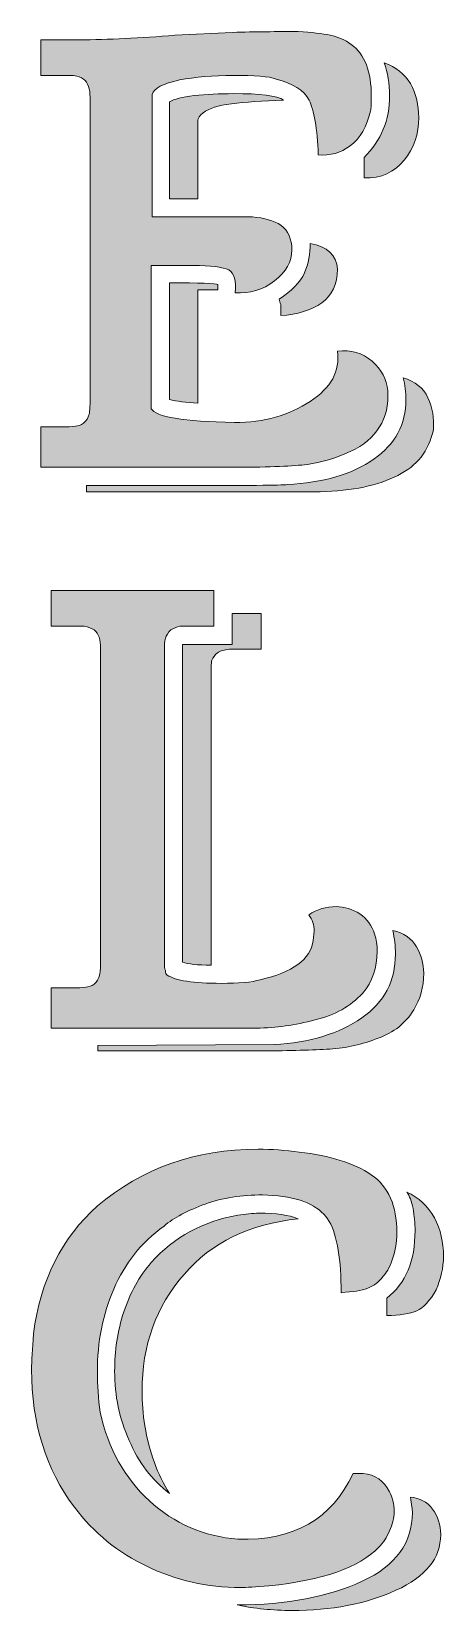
# Model space of a CAD drawing. Header units: inches. Extents: x -1.7 to 7.7, y -47.2 to -0.8.
# Drawn here: x 1.31 to 4.69, y -23.4 to -10.45 of the extents above; entities that cross this region are included whole.
import ezdxf

# ---------------------------------------------------------------- set-up
doc = ezdxf.new("R2010")
doc.units = ezdxf.units.IN
doc.header["$MEASUREMENT"] = 0
doc.layers.add('Layer 1', color=7, linetype='Continuous')

# ---------------------------------------------------------------- blocks, each defined once
blk = doc.blocks.new('block 2')
at = {"layer": 'Layer 1', "true_color": 0x231f20}
h = blk.add_hatch(color=250, dxfattribs=at)
h.dxf.hatch_style = 2
edge = h.paths.add_edge_path()
edge.add_spline(control_points=[(2.996, -14.023), (2.996, -14.023), (1.385, -14.023), (1.385, -14.023), (1.385, -14.023), (1.385, -13.693), (1.385, -13.693), (1.385, -13.693), (1.558, -13.693), (1.558, -13.693), (1.603, -13.693), (1.64, -13.693), (1.67, -13.686), (1.693, -13.686), (1.715, -13.678), (1.737, -13.663), (1.76, -13.641), (1.775, -13.618), (1.782, -13.588), (1.79, -13.558), (1.79, -13.521), (1.79, -13.468), (1.79, -13.468), (1.79, -13.356), (1.79, -13.356), (1.79, -13.356), (1.79, -10.988), (1.79, -10.988), (1.79, -10.921), (1.775, -10.868), (1.737, -10.838), (1.715, -10.823), (1.693, -10.816), (1.655, -10.808), (1.655, -10.808), (1.52, -10.808), (1.52, -10.808), (1.468, -10.808), (1.423, -10.808), (1.385, -10.808), (1.385, -10.808), (1.385, -10.516), (1.385, -10.516), (1.385, -10.516), (1.7, -10.516), (1.7, -10.516), (1.94, -10.516), (2.202, -10.501), (2.487, -10.479), (2.487, -10.479), (2.959, -10.456), (2.959, -10.456), (3.146, -10.449), (3.326, -10.449), (3.498, -10.449), (3.611, -10.456), (3.693, -10.464), (3.761, -10.479), (3.828, -10.494), (3.88, -10.516), (3.933, -10.554), (4.045, -10.636), (4.098, -10.778), (4.098, -10.981), (4.098, -11.041), (4.098, -11.078), (4.09, -11.101), (4.06, -11.228), (4.008, -11.325), (3.925, -11.385), (3.843, -11.445), (3.761, -11.468), (3.663, -11.46), (3.656, -11.243), (3.626, -11.093), (3.588, -11.011), (3.543, -10.928), (3.453, -10.876), (3.318, -10.838), (3.259, -10.816), (3.139, -10.808), (2.966, -10.808), (2.801, -10.808), (2.652, -10.823), (2.524, -10.846), (2.389, -10.876), (2.314, -10.913), (2.299, -10.966), (2.299, -10.966), (2.299, -11.97), (2.299, -11.97), (2.299, -11.97), (3.124, -11.97), (3.124, -11.97), (3.221, -11.977), (3.296, -12), (3.356, -12.037), (3.416, -12.082), (3.446, -12.15), (3.446, -12.24), (3.446, -12.337), (3.401, -12.419), (3.303, -12.494), (3.206, -12.569), (3.101, -12.599), (2.981, -12.592), (2.989, -12.494), (2.974, -12.434), (2.929, -12.404), (2.876, -12.382), (2.779, -12.367), (2.637, -12.367), (2.637, -12.367), (2.292, -12.367), (2.292, -12.367), (2.292, -12.367), (2.292, -13.543), (2.292, -13.543), (2.329, -13.611), (2.554, -13.648), (2.974, -13.656), (3.221, -13.656), (3.423, -13.596), (3.596, -13.483), (3.768, -13.371), (3.843, -13.236), (3.82, -13.071), (3.933, -13.056), (4.023, -13.086), (4.105, -13.154), (4.18, -13.221), (4.225, -13.304), (4.233, -13.393), (4.24, -13.513), (4.218, -13.611), (4.165, -13.693), (4.113, -13.776), (4.038, -13.843), (3.925, -13.895), (3.805, -13.948), (3.686, -13.985), (3.573, -14), (3.461, -14.015), (3.266, -14.023), (2.996, -14.023)], knot_values=[0, 0, 0, 0, 1, 1, 1, 2, 2, 2, 3, 3, 3, 4, 4, 4, 5, 5, 5, 6, 6, 6, 7, 7, 7, 8, 8, 8, 9, 9, 9, 10, 10, 10, 11, 11, 11, 12, 12, 12, 13, 13, 13, 14, 14, 14, 15, 15, 15, 16, 16, 16, 17, 17, 17, 18, 18, 18, 19, 19, 19, 20, 20, 20, 21, 21, 21, 22, 22, 22, 23, 23, 23, 24, 24, 24, 25, 25, 25, 26, 26, 26, 27, 27, 27, 28, 28, 28, 29, 29, 29, 30, 30, 30, 31, 31, 31, 32, 32, 32, 33, 33, 33, 34, 34, 34, 35, 35, 35, 36, 36, 36, 37, 37, 37, 38, 38, 38, 39, 39, 39, 40, 40, 40, 41, 41, 41, 42, 42, 42, 43, 43, 43, 44, 44, 44, 45, 45, 45, 46, 46, 46, 47, 47, 47, 48, 48, 48, 48], degree=3, periodic=1)
edge = h.paths.add_edge_path()
edge.add_spline(control_points=[(2.442, -13.468), (2.502, -13.483), (2.577, -13.491), (2.674, -13.498), (2.674, -13.498), (2.674, -12.569), (2.674, -12.569), (2.674, -12.569), (2.839, -12.569), (2.839, -12.569), (2.839, -12.569), (2.839, -12.524), (2.839, -12.524), (2.824, -12.517), (2.689, -12.509), (2.442, -12.509), (2.442, -12.509), (2.442, -13.468), (2.442, -13.468)], knot_values=[0, 0, 0, 0, 1, 1, 1, 2, 2, 2, 3, 3, 3, 4, 4, 4, 5, 5, 5, 6, 6, 6, 6], degree=3, periodic=1)
edge = h.paths.add_edge_path()
edge.add_spline(control_points=[(3.693, -12.674), (3.776, -12.614), (3.82, -12.524), (3.82, -12.397), (3.813, -12.285), (3.738, -12.21), (3.596, -12.187), (3.596, -12.27), (3.581, -12.352), (3.551, -12.427), (3.513, -12.509), (3.446, -12.577), (3.341, -12.644), (3.348, -12.659), (3.348, -12.674), (3.356, -12.689), (3.356, -12.689), (3.356, -12.779), (3.356, -12.779), (3.491, -12.772), (3.603, -12.734), (3.693, -12.674)], knot_values=[0, 0, 0, 0, 1, 1, 1, 2, 2, 2, 3, 3, 3, 4, 4, 4, 5, 5, 5, 6, 6, 6, 7, 7, 7, 7], degree=3, periodic=1)
edge = h.paths.add_edge_path()
edge.add_spline(control_points=[(2.644, -10.973), (2.547, -10.988), (2.479, -11.003), (2.442, -11.026), (2.442, -11.026), (2.442, -11.82), (2.442, -11.82), (2.442, -11.82), (2.674, -11.82), (2.674, -11.82), (2.674, -11.82), (2.674, -11.176), (2.674, -11.176), (2.674, -11.161), (2.689, -11.138), (2.719, -11.116), (2.764, -11.078), (2.839, -11.056), (2.951, -11.041), (3.064, -11.026), (3.206, -11.018), (3.378, -11.011), (3.326, -10.973), (3.184, -10.958), (2.966, -10.958), (2.854, -10.958), (2.742, -10.966), (2.644, -10.973)], knot_values=[0, 0, 0, 0, 1, 1, 1, 2, 2, 2, 3, 3, 3, 4, 4, 4, 5, 5, 5, 6, 6, 6, 7, 7, 7, 8, 8, 8, 9, 9, 9, 9], degree=3, periodic=1)
edge = h.paths.add_edge_path()
edge.add_spline(control_points=[(4.562, -13.453), (4.525, -13.371), (4.457, -13.319), (4.36, -13.289), (4.375, -13.348), (4.382, -13.408), (4.382, -13.468), (4.382, -13.671), (4.293, -13.836), (4.12, -13.955), (3.94, -14.083), (3.701, -14.15), (3.408, -14.165), (3.363, -14.173), (3.071, -14.173), (2.532, -14.173), (2.532, -14.173), (1.76, -14.173), (1.76, -14.173), (1.76, -14.173), (1.76, -14.225), (1.76, -14.225), (1.76, -14.225), (3.678, -14.225), (3.678, -14.225), (3.94, -14.218), (4.158, -14.173), (4.315, -14.09), (4.472, -14.015), (4.57, -13.888), (4.607, -13.716), (4.615, -13.618), (4.6, -13.536), (4.562, -13.453)], knot_values=[0, 0, 0, 0, 1, 1, 1, 2, 2, 2, 3, 3, 3, 4, 4, 4, 5, 5, 5, 6, 6, 6, 7, 7, 7, 8, 8, 8, 9, 9, 9, 10, 10, 10, 11, 11, 11, 11], degree=3, periodic=1)
edge = h.paths.add_edge_path()
edge.add_spline(control_points=[(4.038, -11.483), (4.038, -11.483), (4.038, -11.648), (4.038, -11.648), (4.18, -11.655), (4.285, -11.603), (4.367, -11.505), (4.45, -11.408), (4.487, -11.288), (4.487, -11.153), (4.487, -11.056), (4.465, -10.958), (4.42, -10.876), (4.367, -10.793), (4.3, -10.741), (4.203, -10.704), (4.233, -10.786), (4.248, -10.876), (4.248, -10.973), (4.248, -11.176), (4.18, -11.34), (4.038, -11.483)], knot_values=[0, 0, 0, 0, 1, 1, 1, 2, 2, 2, 3, 3, 3, 4, 4, 4, 5, 5, 5, 6, 6, 6, 7, 7, 7, 7], degree=3, periodic=1)
h = blk.add_hatch(color=250, dxfattribs=at)
h.dxf.hatch_style = 2
edge = h.paths.add_edge_path()
edge.add_spline(control_points=[(4.528, -18.175), (4.528, -18.288), (4.498, -18.393), (4.446, -18.475), (4.379, -18.587), (4.281, -18.662), (4.154, -18.707), (4.026, -18.76), (3.892, -18.79), (3.757, -18.797), (3.622, -18.805), (3.435, -18.812), (3.195, -18.812), (3.195, -18.812), (1.854, -18.812), (1.854, -18.812), (1.854, -18.812), (1.854, -18.767), (1.854, -18.767), (1.854, -18.767), (3.3, -18.76), (3.3, -18.76), (3.592, -18.745), (3.832, -18.67), (4.019, -18.542), (4.206, -18.415), (4.296, -18.235), (4.296, -18.018), (4.296, -17.951), (4.289, -17.891), (4.274, -17.823), (4.364, -17.846), (4.431, -17.891), (4.469, -17.958), (4.506, -18.025), (4.528, -18.093), (4.528, -18.175)], knot_values=[0, 0, 0, 0, 1, 1, 1, 2, 2, 2, 3, 3, 3, 4, 4, 4, 5, 5, 5, 6, 6, 6, 7, 7, 7, 8, 8, 8, 9, 9, 9, 10, 10, 10, 11, 11, 11, 12, 12, 12, 12], degree=3, periodic=1)
edge = h.paths.add_edge_path()
edge.add_spline(control_points=[(3.637, -18.557), (3.802, -18.52), (3.929, -18.445), (4.026, -18.34), (4.109, -18.243), (4.146, -18.13), (4.146, -17.995), (4.146, -17.943), (4.139, -17.898), (4.124, -17.853), (4.101, -17.786), (4.064, -17.726), (4.004, -17.688), (3.944, -17.651), (3.877, -17.628), (3.809, -17.628), (3.727, -17.628), (3.652, -17.651), (3.584, -17.696), (3.614, -17.733), (3.629, -17.778), (3.629, -17.831), (3.629, -17.831), (3.622, -17.906), (3.622, -17.906), (3.599, -18.063), (3.45, -18.168), (3.187, -18.228), (3.12, -18.25), (3.007, -18.258), (2.865, -18.258), (2.64, -18.258), (2.49, -18.235), (2.423, -18.19), (2.415, -18.183), (2.408, -18.175), (2.408, -18.153), (2.401, -18.138), (2.401, -18.115), (2.401, -18.093), (2.401, -18.093), (2.401, -15.613), (2.401, -15.613), (2.401, -15.613), (2.401, -15.523), (2.401, -15.523), (2.401, -15.485), (2.401, -15.455), (2.408, -15.425), (2.415, -15.403), (2.43, -15.381), (2.453, -15.358), (2.475, -15.343), (2.498, -15.336), (2.528, -15.328), (2.528, -15.328), (2.633, -15.328), (2.633, -15.328), (2.633, -15.328), (2.805, -15.328), (2.805, -15.328), (2.805, -15.328), (2.805, -15.036), (2.805, -15.036), (2.805, -15.036), (1.471, -15.036), (1.471, -15.036), (1.471, -15.036), (1.471, -15.328), (1.471, -15.328), (1.509, -15.328), (1.554, -15.328), (1.606, -15.328), (1.606, -15.328), (1.741, -15.328), (1.741, -15.328), (1.779, -15.336), (1.801, -15.343), (1.824, -15.358), (1.861, -15.388), (1.876, -15.44), (1.876, -15.508), (1.876, -15.508), (1.876, -17.958), (1.876, -17.958), (1.876, -17.958), (1.876, -18.07), (1.876, -18.07), (1.876, -18.123), (1.876, -18.16), (1.869, -18.19), (1.861, -18.22), (1.846, -18.243), (1.824, -18.265), (1.801, -18.28), (1.779, -18.288), (1.756, -18.288), (1.726, -18.295), (1.689, -18.295), (1.644, -18.295), (1.644, -18.295), (1.471, -18.295), (1.471, -18.295), (1.471, -18.295), (1.471, -18.625), (1.471, -18.625), (1.471, -18.625), (3.157, -18.625), (3.157, -18.625), (3.315, -18.625), (3.472, -18.602), (3.637, -18.557)], knot_values=[0, 0, 0, 0, 1, 1, 1, 2, 2, 2, 3, 3, 3, 4, 4, 4, 5, 5, 5, 6, 6, 6, 7, 7, 7, 8, 8, 8, 9, 9, 9, 10, 10, 10, 11, 11, 11, 12, 12, 12, 13, 13, 13, 14, 14, 14, 15, 15, 15, 16, 16, 16, 17, 17, 17, 18, 18, 18, 19, 19, 19, 20, 20, 20, 21, 21, 21, 22, 22, 22, 23, 23, 23, 24, 24, 24, 25, 25, 25, 26, 26, 26, 27, 27, 27, 28, 28, 28, 29, 29, 29, 30, 30, 30, 31, 31, 31, 32, 32, 32, 33, 33, 33, 34, 34, 34, 35, 35, 35, 36, 36, 36, 37, 37, 37, 37], degree=3, periodic=1)
edge = h.paths.add_edge_path()
edge.add_spline(control_points=[(2.55, -18.085), (2.595, -18.1), (2.67, -18.108), (2.783, -18.108), (2.783, -18.108), (2.783, -15.785), (2.783, -15.785), (2.783, -15.688), (2.783, -15.628), (2.79, -15.605), (2.798, -15.583), (2.813, -15.568), (2.835, -15.545), (2.858, -15.53), (2.895, -15.523), (2.933, -15.515), (2.933, -15.515), (3.06, -15.515), (3.06, -15.515), (3.112, -15.515), (3.157, -15.515), (3.195, -15.515), (3.195, -15.515), (3.195, -15.223), (3.195, -15.223), (3.195, -15.223), (2.955, -15.223), (2.955, -15.223), (2.955, -15.223), (2.955, -15.478), (2.955, -15.478), (2.955, -15.478), (2.55, -15.478), (2.55, -15.478), (2.55, -15.478), (2.55, -18.085), (2.55, -18.085)], knot_values=[0, 0, 0, 0, 1, 1, 1, 2, 2, 2, 3, 3, 3, 4, 4, 4, 5, 5, 5, 6, 6, 6, 7, 7, 7, 8, 8, 8, 9, 9, 9, 10, 10, 10, 11, 11, 11, 12, 12, 12, 12], degree=3, periodic=1)
h = blk.add_hatch(color=250, dxfattribs=at)
h.dxf.hatch_style = 2
edge = h.paths.add_edge_path()
edge.add_spline(control_points=[(3.026, -23.216), (2.749, -23.216), (2.494, -23.156), (2.262, -23.043), (2.022, -22.931), (1.82, -22.766), (1.662, -22.556), (1.43, -22.249), (1.31, -21.867), (1.31, -21.425), (1.31, -21.357), (1.318, -21.26), (1.325, -21.133), (1.385, -20.691), (1.558, -20.346), (1.85, -20.084), (2.217, -19.777), (2.652, -19.619), (3.169, -19.619), (3.281, -19.619), (3.393, -19.627), (3.506, -19.642), (3.76, -19.672), (3.955, -19.732), (4.098, -19.829), (4.24, -19.926), (4.307, -20.084), (4.307, -20.301), (4.307, -20.391), (4.292, -20.466), (4.27, -20.526), (4.247, -20.593), (4.218, -20.638), (4.195, -20.661), (4.158, -20.713), (4.113, -20.743), (4.068, -20.758), (4.015, -20.781), (3.948, -20.788), (3.85, -20.796), (3.85, -20.526), (3.82, -20.331), (3.753, -20.211), (3.686, -20.099), (3.551, -20.024), (3.333, -20.001), (3.333, -20.001), (3.206, -19.994), (3.206, -19.994), (3.034, -19.994), (2.876, -20.016), (2.734, -20.069), (2.592, -20.121), (2.479, -20.181), (2.397, -20.249), (2.209, -20.383), (2.075, -20.556), (1.985, -20.766), (1.895, -20.975), (1.85, -21.2), (1.85, -21.447), (1.85, -21.552), (1.857, -21.665), (1.872, -21.777), (1.94, -22.077), (2.075, -22.317), (2.277, -22.504), (2.479, -22.691), (2.726, -22.796), (3.004, -22.819), (3.461, -22.834), (3.775, -22.654), (3.948, -22.279), (3.948, -22.279), (4.03, -22.279), (4.03, -22.279), (4.128, -22.287), (4.203, -22.339), (4.247, -22.429), (4.27, -22.474), (4.285, -22.526), (4.285, -22.594), (4.285, -22.646), (4.27, -22.699), (4.247, -22.751), (4.225, -22.804), (4.195, -22.849), (4.158, -22.886), (4, -23.051), (3.701, -23.156), (3.258, -23.201), (3.146, -23.208), (3.071, -23.216), (3.026, -23.216)], knot_values=[0, 0, 0, 0, 1, 1, 1, 2, 2, 2, 3, 3, 3, 4, 4, 4, 5, 5, 5, 6, 6, 6, 7, 7, 7, 8, 8, 8, 9, 9, 9, 10, 10, 10, 11, 11, 11, 12, 12, 12, 13, 13, 13, 14, 14, 14, 15, 15, 15, 16, 16, 16, 17, 17, 17, 18, 18, 18, 19, 19, 19, 20, 20, 20, 21, 21, 21, 22, 22, 22, 23, 23, 23, 24, 24, 24, 25, 25, 25, 26, 26, 26, 27, 27, 27, 28, 28, 28, 29, 29, 29, 30, 30, 30, 31, 31, 31, 31], degree=3, periodic=1)
edge = h.paths.add_edge_path()
edge.add_spline(control_points=[(4.457, -20.286), (4.457, -20.533), (4.382, -20.721), (4.225, -20.84), (4.225, -20.84), (4.225, -20.983), (4.225, -20.983), (4.33, -20.983), (4.412, -20.968), (4.472, -20.945), (4.525, -20.923), (4.577, -20.863), (4.63, -20.773), (4.667, -20.683), (4.69, -20.593), (4.69, -20.496), (4.69, -20.383), (4.667, -20.279), (4.615, -20.181), (4.562, -20.084), (4.487, -20.016), (4.39, -19.971), (4.412, -20.001), (4.427, -20.046), (4.442, -20.106), (4.45, -20.166), (4.457, -20.226), (4.457, -20.286)], knot_values=[0, 0, 0, 0, 1, 1, 1, 2, 2, 2, 3, 3, 3, 4, 4, 4, 5, 5, 5, 6, 6, 6, 7, 7, 7, 8, 8, 8, 9, 9, 9, 9], degree=3, periodic=1)
edge = h.paths.add_edge_path()
edge.add_spline(control_points=[(3.498, -20.189), (3.423, -20.159), (3.318, -20.144), (3.176, -20.144), (3.124, -20.144), (3.064, -20.151), (3.004, -20.159), (2.719, -20.211), (2.479, -20.338), (2.292, -20.548), (2.194, -20.661), (2.12, -20.796), (2.067, -20.953), (2.015, -21.11), (1.992, -21.275), (1.992, -21.44), (1.992, -21.642), (2.03, -21.83), (2.112, -22.009), (2.187, -22.189), (2.299, -22.332), (2.442, -22.444), (2.344, -22.287), (2.277, -22.107), (2.239, -21.889), (2.224, -21.792), (2.217, -21.695), (2.217, -21.605), (2.217, -21.23), (2.329, -20.908), (2.562, -20.646), (2.786, -20.383), (3.101, -20.234), (3.498, -20.189)], knot_values=[0, 0, 0, 0, 1, 1, 1, 2, 2, 2, 3, 3, 3, 4, 4, 4, 5, 5, 5, 6, 6, 6, 7, 7, 7, 8, 8, 8, 9, 9, 9, 10, 10, 10, 11, 11, 11, 11], degree=3, periodic=1)
edge = h.paths.add_edge_path()
edge.add_spline(control_points=[(4.42, -22.474), (4.427, -22.534), (4.435, -22.579), (4.435, -22.601), (4.435, -22.849), (4.3, -23.036), (4.023, -23.163), (3.745, -23.291), (3.408, -23.358), (2.996, -23.358), (3.139, -23.388), (3.288, -23.403), (3.446, -23.403), (3.768, -23.403), (4.053, -23.351), (4.3, -23.238), (4.547, -23.126), (4.667, -22.976), (4.667, -22.781), (4.667, -22.699), (4.645, -22.631), (4.6, -22.571), (4.555, -22.511), (4.495, -22.481), (4.42, -22.474)], knot_values=[0, 0, 0, 0, 1, 1, 1, 2, 2, 2, 3, 3, 3, 4, 4, 4, 5, 5, 5, 6, 6, 6, 7, 7, 7, 8, 8, 8, 8], degree=3, periodic=1)
at = {"layer": 'Layer 1', "lineweight": 0}
for points, knots in [([(2.996, -14.023), (2.996, -14.023), (1.385, -14.023), (1.385, -14.023), (1.385, -14.023), (1.385, -13.693), (1.385, -13.693), (1.385, -13.693), (1.558, -13.693), (1.558, -13.693), (1.603, -13.693), (1.64, -13.693), (1.67, -13.686), (1.693, -13.686), (1.715, -13.678), (1.737, -13.663), (1.76, -13.641), (1.775, -13.618), (1.782, -13.588), (1.79, -13.558), (1.79, -13.521), (1.79, -13.468), (1.79, -13.468), (1.79, -13.356), (1.79, -13.356), (1.79, -13.356), (1.79, -10.988), (1.79, -10.988), (1.79, -10.921), (1.775, -10.868), (1.737, -10.838), (1.715, -10.823), (1.693, -10.816), (1.655, -10.808), (1.655, -10.808), (1.52, -10.808), (1.52, -10.808), (1.468, -10.808), (1.423, -10.808), (1.385, -10.808), (1.385, -10.808), (1.385, -10.516), (1.385, -10.516), (1.385, -10.516), (1.7, -10.516), (1.7, -10.516), (1.94, -10.516), (2.202, -10.501), (2.487, -10.479), (2.487, -10.479), (2.959, -10.456), (2.959, -10.456), (3.146, -10.449), (3.326, -10.449), (3.498, -10.449), (3.611, -10.456), (3.693, -10.464), (3.761, -10.479), (3.828, -10.494), (3.88, -10.516), (3.933, -10.554), (4.045, -10.636), (4.098, -10.778), (4.098, -10.981), (4.098, -11.041), (4.098, -11.078), (4.09, -11.101), (4.06, -11.228), (4.008, -11.325), (3.925, -11.385), (3.843, -11.445), (3.761, -11.468), (3.663, -11.46), (3.656, -11.243), (3.626, -11.093), (3.588, -11.011), (3.543, -10.928), (3.453, -10.876), (3.318, -10.838), (3.259, -10.816), (3.139, -10.808), (2.966, -10.808), (2.801, -10.808), (2.652, -10.823), (2.524, -10.846), (2.389, -10.876), (2.314, -10.913), (2.299, -10.966), (2.299, -10.966), (2.299, -11.97), (2.299, -11.97), (2.299, -11.97), (3.124, -11.97), (3.124, -11.97), (3.221, -11.977), (3.296, -12), (3.356, -12.037), (3.416, -12.082), (3.446, -12.15), (3.446, -12.24), (3.446, -12.337), (3.401, -12.419), (3.303, -12.494), (3.206, -12.569), (3.101, -12.599), (2.981, -12.592), (2.989, -12.494), (2.974, -12.434), (2.929, -12.404), (2.876, -12.382), (2.779, -12.367), (2.637, -12.367), (2.637, -12.367), (2.292, -12.367), (2.292, -12.367), (2.292, -12.367), (2.292, -13.543), (2.292, -13.543), (2.329, -13.611), (2.554, -13.648), (2.974, -13.656), (3.221, -13.656), (3.423, -13.596), (3.596, -13.483), (3.768, -13.371), (3.843, -13.236), (3.82, -13.071), (3.933, -13.056), (4.023, -13.086), (4.105, -13.154), (4.18, -13.221), (4.225, -13.304), (4.233, -13.393), (4.24, -13.513), (4.218, -13.611), (4.165, -13.693), (4.113, -13.776), (4.038, -13.843), (3.925, -13.895), (3.805, -13.948), (3.686, -13.985), (3.573, -14), (3.461, -14.015), (3.266, -14.023), (2.996, -14.023)], [0, 0, 0, 0, 1, 1, 1, 2, 2, 2, 3, 3, 3, 4, 4, 4, 5, 5, 5, 6, 6, 6, 7, 7, 7, 8, 8, 8, 9, 9, 9, 10, 10, 10, 11, 11, 11, 12, 12, 12, 13, 13, 13, 14, 14, 14, 15, 15, 15, 16, 16, 16, 17, 17, 17, 18, 18, 18, 19, 19, 19, 20, 20, 20, 21, 21, 21, 22, 22, 22, 23, 23, 23, 24, 24, 24, 25, 25, 25, 26, 26, 26, 27, 27, 27, 28, 28, 28, 29, 29, 29, 30, 30, 30, 31, 31, 31, 32, 32, 32, 33, 33, 33, 34, 34, 34, 35, 35, 35, 36, 36, 36, 37, 37, 37, 38, 38, 38, 39, 39, 39, 40, 40, 40, 41, 41, 41, 42, 42, 42, 43, 43, 43, 44, 44, 44, 45, 45, 45, 46, 46, 46, 47, 47, 47, 48, 48, 48, 48]), ([(4.038, -11.483), (4.038, -11.483), (4.038, -11.648), (4.038, -11.648), (4.18, -11.655), (4.285, -11.603), (4.367, -11.505), (4.45, -11.408), (4.487, -11.288), (4.487, -11.153), (4.487, -11.056), (4.465, -10.958), (4.42, -10.876), (4.367, -10.793), (4.3, -10.741), (4.203, -10.704), (4.233, -10.786), (4.248, -10.876), (4.248, -10.973), (4.248, -11.176), (4.18, -11.34), (4.038, -11.483)], [0, 0, 0, 0, 1, 1, 1, 2, 2, 2, 3, 3, 3, 4, 4, 4, 5, 5, 5, 6, 6, 6, 7, 7, 7, 7]), ([(2.644, -10.973), (2.547, -10.988), (2.479, -11.003), (2.442, -11.026), (2.442, -11.026), (2.442, -11.82), (2.442, -11.82), (2.442, -11.82), (2.674, -11.82), (2.674, -11.82), (2.674, -11.82), (2.674, -11.176), (2.674, -11.176), (2.674, -11.161), (2.689, -11.138), (2.719, -11.116), (2.764, -11.078), (2.839, -11.056), (2.951, -11.041), (3.064, -11.026), (3.206, -11.018), (3.378, -11.011), (3.326, -10.973), (3.184, -10.958), (2.966, -10.958), (2.854, -10.958), (2.742, -10.966), (2.644, -10.973)], [0, 0, 0, 0, 1, 1, 1, 2, 2, 2, 3, 3, 3, 4, 4, 4, 5, 5, 5, 6, 6, 6, 7, 7, 7, 8, 8, 8, 9, 9, 9, 9]), ([(3.693, -12.674), (3.776, -12.614), (3.82, -12.524), (3.82, -12.397), (3.813, -12.285), (3.738, -12.21), (3.596, -12.187), (3.596, -12.27), (3.581, -12.352), (3.551, -12.427), (3.513, -12.509), (3.446, -12.577), (3.341, -12.644), (3.348, -12.659), (3.348, -12.674), (3.356, -12.689), (3.356, -12.689), (3.356, -12.779), (3.356, -12.779), (3.491, -12.772), (3.603, -12.734), (3.693, -12.674)], [0, 0, 0, 0, 1, 1, 1, 2, 2, 2, 3, 3, 3, 4, 4, 4, 5, 5, 5, 6, 6, 6, 7, 7, 7, 7]), ([(2.442, -13.468), (2.502, -13.483), (2.577, -13.491), (2.674, -13.498), (2.674, -13.498), (2.674, -12.569), (2.674, -12.569), (2.674, -12.569), (2.839, -12.569), (2.839, -12.569), (2.839, -12.569), (2.839, -12.524), (2.839, -12.524), (2.824, -12.517), (2.689, -12.509), (2.442, -12.509), (2.442, -12.509), (2.442, -13.468), (2.442, -13.468)], [0, 0, 0, 0, 1, 1, 1, 2, 2, 2, 3, 3, 3, 4, 4, 4, 5, 5, 5, 6, 6, 6, 6]), ([(4.562, -13.453), (4.525, -13.371), (4.457, -13.319), (4.36, -13.289), (4.375, -13.348), (4.382, -13.408), (4.382, -13.468), (4.382, -13.671), (4.293, -13.836), (4.12, -13.955), (3.94, -14.083), (3.701, -14.15), (3.408, -14.165), (3.363, -14.173), (3.071, -14.173), (2.532, -14.173), (2.532, -14.173), (1.76, -14.173), (1.76, -14.173), (1.76, -14.173), (1.76, -14.225), (1.76, -14.225), (1.76, -14.225), (3.678, -14.225), (3.678, -14.225), (3.94, -14.218), (4.158, -14.173), (4.315, -14.09), (4.472, -14.015), (4.57, -13.888), (4.607, -13.716), (4.615, -13.618), (4.6, -13.536), (4.562, -13.453)], [0, 0, 0, 0, 1, 1, 1, 2, 2, 2, 3, 3, 3, 4, 4, 4, 5, 5, 5, 6, 6, 6, 7, 7, 7, 8, 8, 8, 9, 9, 9, 10, 10, 10, 11, 11, 11, 11]), ([(3.637, -18.557), (3.802, -18.52), (3.929, -18.445), (4.026, -18.34), (4.109, -18.243), (4.146, -18.13), (4.146, -17.995), (4.146, -17.943), (4.139, -17.898), (4.124, -17.853), (4.101, -17.786), (4.064, -17.726), (4.004, -17.688), (3.944, -17.651), (3.877, -17.628), (3.809, -17.628), (3.727, -17.628), (3.652, -17.651), (3.584, -17.696), (3.614, -17.733), (3.629, -17.778), (3.629, -17.831), (3.629, -17.831), (3.622, -17.906), (3.622, -17.906), (3.599, -18.063), (3.45, -18.168), (3.187, -18.228), (3.12, -18.25), (3.007, -18.258), (2.865, -18.258), (2.64, -18.258), (2.49, -18.235), (2.423, -18.19), (2.415, -18.183), (2.408, -18.175), (2.408, -18.153), (2.401, -18.138), (2.401, -18.115), (2.401, -18.093), (2.401, -18.093), (2.401, -15.613), (2.401, -15.613), (2.401, -15.613), (2.401, -15.523), (2.401, -15.523), (2.401, -15.485), (2.401, -15.455), (2.408, -15.425), (2.415, -15.403), (2.43, -15.381), (2.453, -15.358), (2.475, -15.343), (2.498, -15.336), (2.528, -15.328), (2.528, -15.328), (2.633, -15.328), (2.633, -15.328), (2.633, -15.328), (2.805, -15.328), (2.805, -15.328), (2.805, -15.328), (2.805, -15.036), (2.805, -15.036), (2.805, -15.036), (1.471, -15.036), (1.471, -15.036), (1.471, -15.036), (1.471, -15.328), (1.471, -15.328), (1.509, -15.328), (1.554, -15.328), (1.606, -15.328), (1.606, -15.328), (1.741, -15.328), (1.741, -15.328), (1.779, -15.336), (1.801, -15.343), (1.824, -15.358), (1.861, -15.388), (1.876, -15.44), (1.876, -15.508), (1.876, -15.508), (1.876, -17.958), (1.876, -17.958), (1.876, -17.958), (1.876, -18.07), (1.876, -18.07), (1.876, -18.123), (1.876, -18.16), (1.869, -18.19), (1.861, -18.22), (1.846, -18.243), (1.824, -18.265), (1.801, -18.28), (1.779, -18.288), (1.756, -18.288), (1.726, -18.295), (1.689, -18.295), (1.644, -18.295), (1.644, -18.295), (1.471, -18.295), (1.471, -18.295), (1.471, -18.295), (1.471, -18.625), (1.471, -18.625), (1.471, -18.625), (3.157, -18.625), (3.157, -18.625), (3.315, -18.625), (3.472, -18.602), (3.637, -18.557)], [0, 0, 0, 0, 1, 1, 1, 2, 2, 2, 3, 3, 3, 4, 4, 4, 5, 5, 5, 6, 6, 6, 7, 7, 7, 8, 8, 8, 9, 9, 9, 10, 10, 10, 11, 11, 11, 12, 12, 12, 13, 13, 13, 14, 14, 14, 15, 15, 15, 16, 16, 16, 17, 17, 17, 18, 18, 18, 19, 19, 19, 20, 20, 20, 21, 21, 21, 22, 22, 22, 23, 23, 23, 24, 24, 24, 25, 25, 25, 26, 26, 26, 27, 27, 27, 28, 28, 28, 29, 29, 29, 30, 30, 30, 31, 31, 31, 32, 32, 32, 33, 33, 33, 34, 34, 34, 35, 35, 35, 36, 36, 36, 37, 37, 37, 37]), ([(2.55, -18.085), (2.595, -18.1), (2.67, -18.108), (2.783, -18.108), (2.783, -18.108), (2.783, -15.785), (2.783, -15.785), (2.783, -15.688), (2.783, -15.628), (2.79, -15.605), (2.798, -15.583), (2.813, -15.568), (2.835, -15.545), (2.858, -15.53), (2.895, -15.523), (2.933, -15.515), (2.933, -15.515), (3.06, -15.515), (3.06, -15.515), (3.112, -15.515), (3.157, -15.515), (3.195, -15.515), (3.195, -15.515), (3.195, -15.223), (3.195, -15.223), (3.195, -15.223), (2.955, -15.223), (2.955, -15.223), (2.955, -15.223), (2.955, -15.478), (2.955, -15.478), (2.955, -15.478), (2.55, -15.478), (2.55, -15.478), (2.55, -15.478), (2.55, -18.085), (2.55, -18.085)], [0, 0, 0, 0, 1, 1, 1, 2, 2, 2, 3, 3, 3, 4, 4, 4, 5, 5, 5, 6, 6, 6, 7, 7, 7, 8, 8, 8, 9, 9, 9, 10, 10, 10, 11, 11, 11, 12, 12, 12, 12]), ([(4.528, -18.175), (4.528, -18.288), (4.498, -18.393), (4.446, -18.475), (4.379, -18.587), (4.281, -18.662), (4.154, -18.707), (4.026, -18.76), (3.892, -18.79), (3.757, -18.797), (3.622, -18.805), (3.435, -18.812), (3.195, -18.812), (3.195, -18.812), (1.854, -18.812), (1.854, -18.812), (1.854, -18.812), (1.854, -18.767), (1.854, -18.767), (1.854, -18.767), (3.3, -18.76), (3.3, -18.76), (3.592, -18.745), (3.832, -18.67), (4.019, -18.542), (4.206, -18.415), (4.296, -18.235), (4.296, -18.018), (4.296, -17.951), (4.289, -17.891), (4.274, -17.823), (4.364, -17.846), (4.431, -17.891), (4.469, -17.958), (4.506, -18.025), (4.528, -18.093), (4.528, -18.175)], [0, 0, 0, 0, 1, 1, 1, 2, 2, 2, 3, 3, 3, 4, 4, 4, 5, 5, 5, 6, 6, 6, 7, 7, 7, 8, 8, 8, 9, 9, 9, 10, 10, 10, 11, 11, 11, 12, 12, 12, 12]), ([(3.026, -23.216), (2.749, -23.216), (2.494, -23.156), (2.262, -23.043), (2.022, -22.931), (1.82, -22.766), (1.662, -22.556), (1.43, -22.249), (1.31, -21.867), (1.31, -21.425), (1.31, -21.357), (1.318, -21.26), (1.325, -21.133), (1.385, -20.691), (1.558, -20.346), (1.85, -20.084), (2.217, -19.777), (2.652, -19.619), (3.169, -19.619), (3.281, -19.619), (3.393, -19.627), (3.506, -19.642), (3.76, -19.672), (3.955, -19.732), (4.098, -19.829), (4.24, -19.926), (4.307, -20.084), (4.307, -20.301), (4.307, -20.391), (4.292, -20.466), (4.27, -20.526), (4.247, -20.593), (4.218, -20.638), (4.195, -20.661), (4.158, -20.713), (4.113, -20.743), (4.068, -20.758), (4.015, -20.781), (3.948, -20.788), (3.85, -20.796), (3.85, -20.526), (3.82, -20.331), (3.753, -20.211), (3.686, -20.099), (3.551, -20.024), (3.333, -20.001), (3.333, -20.001), (3.206, -19.994), (3.206, -19.994), (3.034, -19.994), (2.876, -20.016), (2.734, -20.069), (2.592, -20.121), (2.479, -20.181), (2.397, -20.249), (2.209, -20.383), (2.075, -20.556), (1.985, -20.766), (1.895, -20.975), (1.85, -21.2), (1.85, -21.447), (1.85, -21.552), (1.857, -21.665), (1.872, -21.777), (1.94, -22.077), (2.075, -22.317), (2.277, -22.504), (2.479, -22.691), (2.726, -22.796), (3.004, -22.819), (3.461, -22.834), (3.775, -22.654), (3.948, -22.279), (3.948, -22.279), (4.03, -22.279), (4.03, -22.279), (4.128, -22.287), (4.203, -22.339), (4.247, -22.429), (4.27, -22.474), (4.285, -22.526), (4.285, -22.594), (4.285, -22.646), (4.27, -22.699), (4.247, -22.751), (4.225, -22.804), (4.195, -22.849), (4.158, -22.886), (4, -23.051), (3.701, -23.156), (3.258, -23.201), (3.146, -23.208), (3.071, -23.216), (3.026, -23.216)], [0, 0, 0, 0, 1, 1, 1, 2, 2, 2, 3, 3, 3, 4, 4, 4, 5, 5, 5, 6, 6, 6, 7, 7, 7, 8, 8, 8, 9, 9, 9, 10, 10, 10, 11, 11, 11, 12, 12, 12, 13, 13, 13, 14, 14, 14, 15, 15, 15, 16, 16, 16, 17, 17, 17, 18, 18, 18, 19, 19, 19, 20, 20, 20, 21, 21, 21, 22, 22, 22, 23, 23, 23, 24, 24, 24, 25, 25, 25, 26, 26, 26, 27, 27, 27, 28, 28, 28, 29, 29, 29, 30, 30, 30, 31, 31, 31, 31]), ([(4.457, -20.286), (4.457, -20.533), (4.382, -20.721), (4.225, -20.84), (4.225, -20.84), (4.225, -20.983), (4.225, -20.983), (4.33, -20.983), (4.412, -20.968), (4.472, -20.945), (4.525, -20.923), (4.577, -20.863), (4.63, -20.773), (4.667, -20.683), (4.69, -20.593), (4.69, -20.496), (4.69, -20.383), (4.667, -20.279), (4.615, -20.181), (4.562, -20.084), (4.487, -20.016), (4.39, -19.971), (4.412, -20.001), (4.427, -20.046), (4.442, -20.106), (4.45, -20.166), (4.457, -20.226), (4.457, -20.286)], [0, 0, 0, 0, 1, 1, 1, 2, 2, 2, 3, 3, 3, 4, 4, 4, 5, 5, 5, 6, 6, 6, 7, 7, 7, 8, 8, 8, 9, 9, 9, 9]), ([(3.498, -20.189), (3.423, -20.159), (3.318, -20.144), (3.176, -20.144), (3.124, -20.144), (3.064, -20.151), (3.004, -20.159), (2.719, -20.211), (2.479, -20.338), (2.292, -20.548), (2.194, -20.661), (2.12, -20.796), (2.067, -20.953), (2.015, -21.11), (1.992, -21.275), (1.992, -21.44), (1.992, -21.642), (2.03, -21.83), (2.112, -22.009), (2.187, -22.189), (2.299, -22.332), (2.442, -22.444), (2.344, -22.287), (2.277, -22.107), (2.239, -21.889), (2.224, -21.792), (2.217, -21.695), (2.217, -21.605), (2.217, -21.23), (2.329, -20.908), (2.562, -20.646), (2.786, -20.383), (3.101, -20.234), (3.498, -20.189)], [0, 0, 0, 0, 1, 1, 1, 2, 2, 2, 3, 3, 3, 4, 4, 4, 5, 5, 5, 6, 6, 6, 7, 7, 7, 8, 8, 8, 9, 9, 9, 10, 10, 10, 11, 11, 11, 11]), ([(4.42, -22.474), (4.427, -22.534), (4.435, -22.579), (4.435, -22.601), (4.435, -22.849), (4.3, -23.036), (4.023, -23.163), (3.745, -23.291), (3.408, -23.358), (2.996, -23.358), (3.139, -23.388), (3.288, -23.403), (3.446, -23.403), (3.768, -23.403), (4.053, -23.351), (4.3, -23.238), (4.547, -23.126), (4.667, -22.976), (4.667, -22.781), (4.667, -22.699), (4.645, -22.631), (4.6, -22.571), (4.555, -22.511), (4.495, -22.481), (4.42, -22.474)], [0, 0, 0, 0, 1, 1, 1, 2, 2, 2, 3, 3, 3, 4, 4, 4, 5, 5, 5, 6, 6, 6, 7, 7, 7, 8, 8, 8, 8])]:
    blk.add_open_spline(points, degree=3, knots=knots, dxfattribs=at)

msp = doc.modelspace()

# ---------------------------------------------------------------- block references
at = {"layer": 'Layer 1'}
msp.add_blockref('block 2', (0, 0), dxfattribs=at)

doc.saveas('drawing.dxf')
